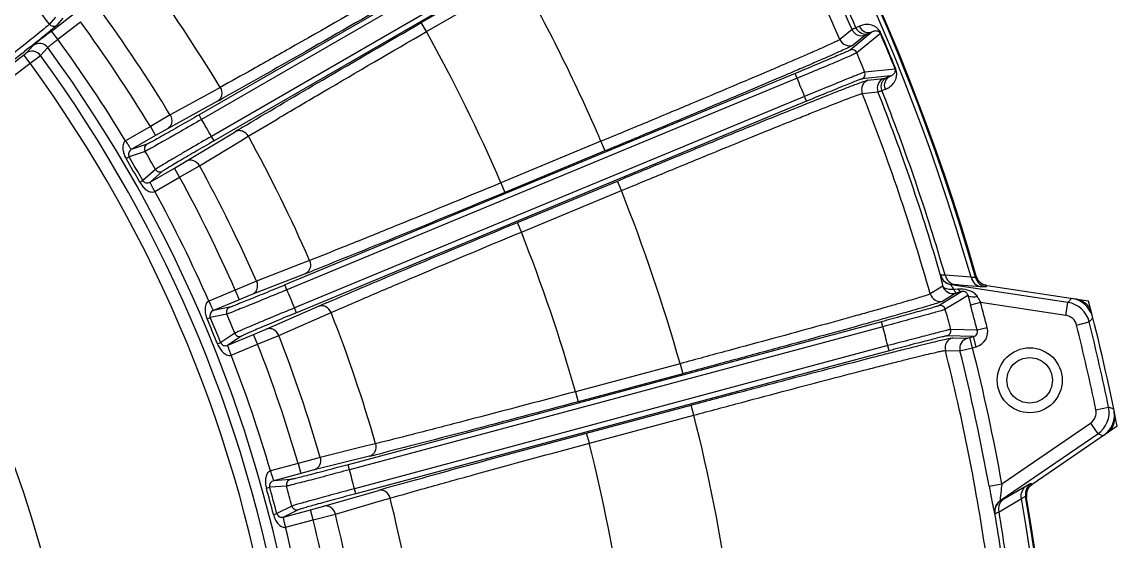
# Model space of a CAD drawing. Header units: millimetres. Extents: x -6 to 705, y -10 to 538.
# Drawn here: x 521.19 to 538.02, y 324.87 to 332.86 of the extents above; entities that cross this region are included whole.
import ezdxf

# ---------------------------------------------------------------- set-up
doc = ezdxf.new("R2010")
doc.units = ezdxf.units.MM
doc.linetypes.add('HIDDEN', pattern=[9.525, 6.35, -3.175])
doc.layers.add('02___PRT_ALL_AXES', color=7, linetype='Continuous')
doc.layers.add('DEFAULT_2', color=8, linetype='HIDDEN')

msp = doc.modelspace()

# ---------------------------------------------------------------- linework, layer by layer
at = {"color": 0, "linetype": 'Continuous', "lineweight": -3}
for p, q in [((531.279, 335.679), (523.918, 331.429)), ((531.319, 335.61), (523.958, 331.36)), ((531.47, 335.348), (524.109, 331.099)), ((531.509, 335.279), (524.149, 331.029)), ((527.339, 332.849), (528.782, 333.682)), ((527.42, 332.711), (528.862, 333.543)), ((521.639, 332.851), (521.616, 332.824)), ((521.71, 332.932), (521.639, 332.851)), ((521.647, 332.719), (521.996, 332.987)), ((521.822, 332.917), (521.728, 332.809)), ((521.744, 332.592), (522.093, 332.86)), ((527.419, 332.71), (527.339, 332.849)), ((521.744, 332.592), (521.647, 332.719)), ((533.97, 332.742), (533.783, 332.589)), ((534.281, 332.706), (533.94, 332.427)), ((534.082, 332.794), (534.03, 332.77)), ((534.407, 332.681), (534.044, 332.384)), ((534.281, 332.706), (534.23, 332.683)), ((534.415, 332.684), (534.407, 332.681)), ((534.178, 332.658), (533.991, 332.505)), ((518.704, 330.421), (521.22, 332.352)), ((521.22, 332.352), (521.251, 332.376)), ((521.317, 332.225), (521.22, 332.352)), ((521.274, 332.441), (521.23, 332.407)), ((521.251, 332.376), (521.364, 332.497)), ((521.317, 332.225), (521.478, 332.343)), ((521.478, 332.343), (521.59, 332.465)), ((518.799, 330.292), (521.317, 332.225)), ((533.094, 332.066), (525.241, 328.814)), ((533.124, 331.993), (533.094, 332.066)), ((534.562, 332.028), (534.123, 331.983)), ((534.633, 332.134), (534.167, 332.087)), ((534.51, 332.008), (534.562, 332.028)), ((534.642, 332.137), (534.633, 332.134)), ((524.244, 331.852), (524.115, 331.781)), ((533.124, 331.993), (525.272, 328.74)), ((534.215, 331.964), (534.456, 331.989)), ((524.115, 331.781), (523.475, 331.428)), ((524.387, 331.742), (524.32, 331.705)), ((533.24, 331.714), (525.388, 328.461)), ((533.27, 331.64), (533.24, 331.714)), ((534.127, 331.758), (534.368, 331.782)), ((534.43, 331.804), (534.483, 331.824)), ((524.203, 331.64), (523.434, 331.216)), ((533.27, 331.64), (525.418, 328.387)), ((523.475, 331.428), (523.169, 331.25)), ((523.958, 331.36), (523.918, 331.429)), ((523.169, 331.25), (522.788, 331.03)), ((523.169, 331.25), (523.249, 331.111)), ((523.434, 331.216), (523.249, 331.111)), ((523.722, 330.716), (524.474, 331.17)), ((524.589, 331.24), (524.653, 331.278)), ((523.249, 331.111), (522.876, 330.896)), ((523.926, 330.646), (524.56, 331.029)), ((524.149, 331.029), (524.109, 331.099)), ((524.56, 331.029), (524.677, 331.1)), ((530.105, 331.023), (528.566, 330.385)), ((530.105, 331.023), (530.166, 330.875)), ((523.089, 330.868), (522.842, 330.784)), ((523.118, 330.978), (522.876, 330.896)), ((530.166, 330.875), (528.627, 330.237)), ((522.796, 330.757), (522.842, 330.784)), ((523.539, 330.609), (523.722, 330.716)), ((523.248, 330.592), (523.052, 330.42)), ((523.166, 330.394), (523.539, 330.609)), ((523.358, 330.562), (523.166, 330.394)), ((523.619, 330.471), (523.539, 330.609)), ((523.619, 330.471), (523.926, 330.646)), ((523.006, 330.394), (523.052, 330.42)), ((523.238, 330.251), (523.619, 330.471)), ((528.566, 330.385), (528.627, 330.237)), ((528.819, 329.775), (530.358, 330.412)), ((530.419, 330.265), (530.358, 330.412)), ((528.88, 329.627), (530.419, 330.265)), ((528.88, 329.627), (528.819, 329.775)), ((525.619, 329.19), (525.483, 329.137)), ((525.551, 328.986), (524.733, 328.666)), ((525.483, 329.137), (524.802, 328.87)), ((525.747, 329.063), (525.676, 329.035)), ((524.802, 328.87), (524.476, 328.734)), ((525.272, 328.74), (525.241, 328.814)), ((535.334, 328.961), (535.331, 328.959)), ((535.801, 328.932), (535.402, 328.963)), ((535.496, 328.819), (535.493, 328.817)), ((537.292, 328.544), (535.493, 328.817)), ((535.6, 328.815), (535.553, 328.819)), ((535.62, 328.813), (535.6, 328.815)), ((535.953, 328.786), (535.62, 328.813)), ((535.88, 328.948), (535.871, 328.928)), ((536.043, 328.806), (536.034, 328.786)), ((536.043, 328.806), (537.611, 328.567)), ((524.476, 328.734), (524.069, 328.565)), ((524.476, 328.734), (524.537, 328.586)), ((524.733, 328.666), (524.537, 328.586)), ((535.367, 328.796), (535.173, 328.676)), ((535.658, 328.712), (535.307, 328.495)), ((535.498, 328.645), (535.368, 328.565)), ((535.562, 328.685), (535.498, 328.645)), ((535.55, 328.745), (535.533, 328.743)), ((535.599, 328.749), (535.55, 328.745)), ((535.59, 328.693), (535.562, 328.685)), ((535.607, 328.698), (535.59, 328.693)), ((535.641, 328.707), (535.607, 328.698)), ((535.753, 328.654), (535.629, 328.577)), ((535.658, 328.712), (535.641, 328.707)), ((535.76, 328.63), (535.753, 328.654)), ((524.537, 328.586), (524.139, 328.421)), ((524.389, 328.471), (524.139, 328.421)), ((524.954, 328.133), (525.759, 328.485)), ((525.882, 328.538), (525.951, 328.568)), ((535.629, 328.577), (535.405, 328.439)), ((535.948, 328.546), (535.794, 328.504)), ((537.262, 328.346), (535.948, 328.546)), ((537.262, 328.346), (537.292, 328.544)), ((537.302, 328.555), (537.292, 328.544)), ((537.349, 328.607), (537.302, 328.555)), ((524.042, 328.294), (524.091, 328.315)), ((524.346, 328.366), (524.091, 328.315)), ((525.147, 328.036), (525.825, 328.333)), ((525.418, 328.387), (525.388, 328.461)), ((525.825, 328.333), (525.951, 328.388)), ((537.677, 328.309), (537.63, 328.257)), ((524.759, 328.05), (524.954, 328.133)), ((534.422, 328.248), (526.212, 326.048)), ((534.443, 328.171), (526.233, 325.971)), ((534.443, 328.171), (534.422, 328.248)), ((536.051, 328.156), (535.897, 328.116)), ((537.426, 328.197), (537.62, 328.245)), ((537.63, 328.257), (537.62, 328.245)), ((524.468, 328.071), (524.252, 327.927)), ((524.361, 327.886), (524.759, 328.05)), ((524.573, 328.027), (524.361, 327.886)), ((524.82, 327.903), (524.759, 328.05)), ((524.82, 327.903), (525.147, 328.036)), ((535.84, 328.019), (535.432, 328.031)), ((535.897, 328.116), (535.488, 328.129)), ((535.52, 328.001), (535.744, 327.994)), ((535.744, 327.994), (535.783, 328.004)), ((535.783, 328.004), (535.84, 328.019)), ((535.824, 327.849), (535.783, 328.004)), ((535.881, 327.864), (535.84, 328.019)), ((524.202, 327.907), (524.252, 327.927)), ((524.413, 327.734), (524.82, 327.903)), ((534.521, 327.88), (526.311, 325.68)), ((534.541, 327.802), (526.332, 325.602)), ((534.541, 327.802), (534.521, 327.879)), ((535.406, 327.807), (535.631, 327.8)), ((535.631, 327.8), (535.824, 327.849)), ((535.824, 327.849), (535.881, 327.864)), ((531.322, 327.603), (529.714, 327.172)), ((531.322, 327.603), (531.364, 327.449)), ((531.364, 327.449), (529.755, 327.018)), ((529.713, 327.172), (529.755, 327.018)), ((529.884, 326.534), (531.493, 326.965)), ((531.535, 326.811), (531.493, 326.965)), ((529.926, 326.38), (531.535, 326.811)), ((537.723, 326.894), (537.919, 326.935)), ((537.933, 326.929), (537.919, 326.935)), ((537.998, 326.903), (537.933, 326.929)), ((536.276, 325.756), (537.64, 326.689)), ((538.051, 326.641), (536.741, 325.746)), ((537.64, 326.689), (537.753, 326.524)), ((529.926, 326.38), (529.884, 326.534)), ((536.251, 325.497), (537.753, 326.524)), ((537.767, 326.518), (537.753, 326.524)), ((537.832, 326.492), (537.767, 326.518)), ((526.494, 326.337), (525.783, 326.162)), ((526.636, 326.372), (526.494, 326.337)), ((525.783, 326.162), (525.443, 326.069)), ((526.542, 326.178), (525.689, 325.968)), ((525.443, 326.069), (525.017, 325.955)), ((525.443, 326.069), (525.484, 325.914)), ((525.689, 325.968), (525.484, 325.914)), ((526.233, 325.971), (526.212, 326.048)), ((525.484, 325.914), (525.068, 325.803)), ((525.322, 325.819), (525.068, 325.803)), ((524.955, 325.689), (525.006, 325.704)), ((525.266, 325.721), (525.006, 325.704)), ((525.838, 325.41), (526.682, 325.654)), ((526.332, 325.602), (526.311, 325.68)), ((536.079, 325.721), (536.276, 325.756)), ((536.305, 325.522), (536.652, 325.724)), ((536.724, 325.76), (536.741, 325.746)), ((526.017, 325.29), (526.728, 325.496)), ((526.728, 325.496), (526.86, 325.534)), ((536.232, 325.326), (536.578, 325.527)), ((536.251, 325.497), (536.254, 325.496)), ((536.64, 325.561), (536.657, 325.547)), ((525.063, 325.284), (525.115, 325.298)), ((525.348, 325.413), (525.115, 325.298)), ((525.446, 325.356), (525.218, 325.243)), ((525.218, 325.243), (525.634, 325.354)), ((525.634, 325.354), (525.838, 325.41)), ((525.675, 325.2), (525.634, 325.354)), ((525.675, 325.2), (526.017, 325.29)), ((536.166, 325.299), (536.17, 325.298)), ((525.25, 325.086), (525.675, 325.2))]:
    msp.add_line(p, q, dxfattribs=at)
for radius in [17.5, 16.986]:
    msp.add_circle((504.629, 320.026), radius, dxfattribs=at)
for centre, radius, start, end in [((504.629, 320.026), 32.486, 15.9044, 61.2384), ((504.629, 320.026), 32.5, 15.9339, 61.209), ((504.629, 320.026), 32.419, 15.9446, 61.1982), ((504.629, 320.026), 31.978, 23.431, 29.069), ((504.629, 320.026), 32.044, 23.435, 29.065), ((504.629, 320.026), 31.745, 23.3124, 29.1876), ((504.629, 320.026), 22.904, 31.0856, 36.4144), ((504.629, 320.026), 27.748, 23.3473, 29.1527), ((504.629, 320.026), 21.268, 36.9956, 38.0044), ((504.629, 320.026), 22.026, 31.1743, 36.3257), ((504.629, 320.026), 21.673, 31.1893, 36.3107), ((537.914, 311.496), 26.74, 127.4685, 127.9331), ((511.397, 345.295), 16.209, 308.6056, 309.0036), ((515.943, 339.682), 8.986, 308.9988, 309.312), ((521.679, 332.873), 0.08, 216.9793, 307.4791), ((518.173, 336.961), 5.468, 309.2964, 309.6752), ((504.629, 320.026), 26.082, 23.4014, 29.0986), ((534.117, 332.806), 0.16, 203.4219, 292.4768), ((504.629, 320.026), 32.355, 21.9761, 23.0239), ((504.629, 320.026), 32.364, 21.9761, 23.0239), ((490.223, 371.901), 50.212, 308.1995, 308.385), ((521.461, 332.37), 0.16, 36.2338, 127.4208), ((502.379, 356.567), 30.644, 308.3722, 308.631), ((504.629, 320.026), 21.233, 31.214, 36.286), ((533.93, 332.653), 0.16, 203.3037, 292.4889), ((432.189, 445.895), 144.25, 307.49412, 308.11721), ((521.348, 332.249), 0.16, 36.1475, 127.4192), ((504.629, 320.026), 20.871, 8.718, 36.1691), ((504.629, 320.026), 21.033, 8.6327, 36.2554), ((533.97, 332.353), 0.08, 22.7781, 112.4353), ((504.629, 320.026), 31.905, 22.2117, 22.7883), ((504.629, 320.026), 20.671, 8.7249, 36.1654), ((534.093, 332.057), 0.08, 292.5727, 22.2222), ((504.629, 320.026), 30.906, 22.2204, 22.7796), ((534.276, 331.817), 0.16, 112.5232, 201.6966), ((534.517, 331.841), 0.16, 112.5261, 201.5784), ((501.572, 372.666), 46.853, 298.8821, 299.0461), ((504.629, 320.026), 31.745, 15.8124, 21.6876), ((504.629, 320.026), 31.978, 16.2251, 21.569), ((504.629, 320.026), 32.044, 16.1949, 21.565), ((504.629, 320.026), 22.407, 29.6143, 30.3857), ((547.227, 293.487), 44.02, 120.9485, 121.1232), ((504.629, 320.026), 22.904, 23.5856, 28.9144), ((523.158, 330.909), 0.08, 120.0583, 210.4431), ((504.629, 320.026), 21.408, 29.5735, 30.4265), ((504.629, 320.026), 21.1, 29.4308, 30.5692), ((504.629, 320.026), 21.153, 29.4308, 30.5692), ((523.318, 330.631), 0.08, 209.5569, 299.9417), ((504.629, 320.026), 22.026, 23.6743, 28.8257), ((504.629, 320.026), 21.673, 23.6893, 28.8107), ((504.629, 320.026), 21.233, 23.714, 28.786), ((504.629, 320.026), 27.748, 15.8473, 21.6527), ((504.629, 320.026), 26.082, 15.9014, 21.5986), ((508.469, 372.614), 46.853, 291.3821, 291.5461), ((535.523, 329.015), 0.2, 196.2376, 261.3182), ((535.526, 329.017), 0.2, 196.24, 261.3183), ((536.064, 328.983), 0.2, 195.9239, 261.3632), ((536.073, 329.003), 0.2, 213.7786, 227.9222), ((536.073, 329.004), 0.2, 227.9949, 245.1939), ((536.074, 329.006), 0.202, 245.2444, 250.2382), ((536.073, 329.003), 0.2, 250.2141, 261.3076), ((504.629, 320.026), 22.407, 22.1143, 22.8857), ((535.327, 328.72), 0.16, 195.8037, 284.9889), ((535.521, 328.84), 0.16, 195.9144, 284.9769), ((535.634, 328.302), 0.448, 90.009, 94.5129), ((524.42, 328.397), 0.08, 112.5583, 202.9431), ((543.399, 288.153), 44.02, 113.4485, 113.6232), ((535.328, 328.418), 0.08, 15.2781, 104.9353), ((551.409, 332.765), 16.186, 194.7991, 194.9778), ((554.002, 333.458), 18.87, 194.9774, 195.2206), ((504.629, 320.026), 32.297, 14.5062, 15.2183), ((541.948, 332.015), 6.931, 209.1965, 209.3308), ((543.575, 332.932), 8.798, 209.3436, 209.8975), ((504.629, 320.026), 32.457, 14.5062, 15.2183), ((537.232, 328.149), 0.4, 14.0027, 81.3441), ((537.289, 328.212), 0.4, 36.4572, 81.3592), ((537.369, 328.3), 0.3, 69.8985, 81.3035), ((537.37, 328.301), 0.299, 25.4636, 69.9931), ((504.629, 320.026), 34.07, 11.1961, 14.5182), ((504.629, 320.026), 21.153, 21.9308, 23.0692), ((504.629, 320.026), 21.408, 22.0735, 22.9265), ((504.629, 320.026), 22.904, 16.0856, 21.4144), ((504.629, 320.026), 31.905, 14.7117, 15.2883), ((537.232, 328.149), 0.2, 13.9931, 81.3537), ((537.286, 328.21), 0.403, 25.4692, 36.3655), ((537.369, 328.3), 0.3, 14.2354, 25.5572), ((537.289, 328.211), 0.401, 14.1235, 25.5071), ((504.629, 320.026), 21.1, 21.9308, 23.0692), ((504.629, 320.026), 30.906, 14.7204, 15.2796), ((535.819, 328.096), 0.24, 284.9804, 14.4925), ((504.629, 320.026), 33.799, 11.7247, 13.9896), ((504.629, 320.026), 33.999, 11.7247, 13.9896), ((524.542, 328.101), 0.08, 202.0569, 292.4417), ((504.629, 320.026), 22.026, 16.1743, 21.3257), ((535.561, 327.846), 0.16, 105.0232, 194.1966), ((535.411, 328.108), 0.08, 285.0727, 14.7222), ((535.786, 327.839), 0.16, 105.0232, 194.0867), ((504.629, 320.026), 21.673, 16.1893, 21.3107), ((504.629, 320.026), 31.745, 8.2415, 14.1876), ((504.629, 320.026), 31.961, 10.2628, 14.0775), ((504.629, 320.026), 32.161, 10.2628, 14.0779), ((504.629, 320.026), 21.233, 16.214, 21.286), ((504.629, 320.026), 27.748, 8.2656, 14.1527), ((537.527, 326.854), 0.2, 304.3606, 11.7212), ((537.527, 326.854), 0.4, 304.3702, 11.7116), ((537.606, 326.822), 0.401, 0.2588, 11.5915), ((537.717, 326.777), 0.3, 0.0749, 11.4778), ((537.718, 326.777), 0.299, 315.639, 0.1694), ((537.606, 326.821), 0.399, 304.3971, 313.9122), ((537.602, 326.826), 0.405, 313.8891, 315.8817), ((537.717, 326.777), 0.3, 304.4096, 315.7326), ((504.629, 320.026), 26.082, 8.3145, 14.0986), ((514.021, 376.805), 52.152, 283.8911, 284.1226), ((504.629, 320.026), 22.407, 14.6143, 15.3857), ((525.343, 325.742), 0.08, 105.0583, 195.4431), ((546.186, 257.896), 70.509, 105.69057, 105.94948), ((504.629, 320.026), 21.1, 14.4308, 15.5692), ((504.629, 320.026), 21.153, 14.4308, 15.5692), ((504.629, 320.026), 21.408, 14.5735, 15.4265), ((538.907, 283.366), 44.02, 105.9485, 106.1232), ((536.837, 325.595), 0.2, 124.3573, 189.7928), ((536.854, 325.581), 0.201, 156.5519, 173.8409), ((536.854, 325.581), 0.2, 142.1672, 156.4761), ((504.629, 320.026), 22.904, 8.4838, 13.9144), ((504.629, 320.026), 32.419, 324.5161, 9.7697), ((504.629, 320.026), 32.486, 324.4759, 9.8099), ((504.629, 320.026), 32.5, 324.5053, 9.7804), ((536.364, 325.332), 0.2, 124.3959, 189.4763), ((536.367, 325.331), 0.2, 124.3992, 189.4765), ((536.856, 325.581), 0.203, 173.8906, 178.7396), ((536.854, 325.581), 0.2, 178.7161, 189.732), ((525.426, 325.433), 0.08, 194.5569, 284.9417), ((504.629, 320.026), 22.026, 8.5684, 13.8257), ((504.629, 320.026), 31.978, 8.3608, 9.4892), ((504.629, 320.026), 32.044, 8.3651, 9.5193), ((504.629, 320.026), 21.673, 8.5847, 13.8107), ((504.629, 320.026), 21.233, 8.6072, 13.786)]:
    msp.add_arc(centre, radius, start, end, dxfattribs=at)
for points, knots in [([(527.009, 333.421), (526.474, 333.112), (525.718, 332.679), (524.795, 332.158), (524.409, 331.943), (524.244, 331.852)], [0, 0, 0, 0, 0.583269, 0.821495, 1, 1, 1, 1]), ([(527.089, 333.283), (526.581, 332.989), (525.682, 332.473), (524.78, 331.961), (524.387, 331.742)], [0, 0, 0, 0, 0.56566, 1, 1, 1, 1]), ([(524.653, 331.278), (525.04, 331.509), (525.934, 332.035), (526.831, 332.555), (527.339, 332.849)], [0, 0, 0, 0, 0.434242, 1, 1, 1, 1]), ([(521.489, 332.717), (521.407, 332.65), (521.204, 332.489), (520.687, 332.083), (520.251, 331.746), (519.935, 331.503)], [0, 0, 0, 0, 0.161579, 0.394079, 1, 1, 1, 1]), ([(521.616, 332.824), (521.612, 332.82), (521.599, 332.808), (521.557, 332.772), (521.519, 332.741), (521.489, 332.717)], [0, 0, 0, 0, 0.109961, 0.314136, 1, 1, 1, 1]), ([(521.728, 332.809), (521.722, 332.802), (521.7, 332.783), (521.678, 332.765), (521.664, 332.753)], [0, 0, 0, 0, 0.333964, 1, 1, 1, 1]), ([(524.677, 331.1), (524.839, 331.198), (525.219, 331.425), (526.132, 331.963), (526.884, 332.401), (527.42, 332.711)], [0, 0, 0, 0, 0.178502, 0.416726, 1, 1, 1, 1]), ([(534.03, 332.77), (534.016, 332.764), (533.996, 332.754), (533.976, 332.746), (533.97, 332.742)], [0, 0, 0, 0, 0.700423, 1, 1, 1, 1]), ([(534.03, 332.77), (534.046, 332.734), (534.106, 332.67), (534.194, 332.668), (534.23, 332.683)], [0, 0, 0, 0, 0.50998, 1, 1, 1, 1]), ([(534.415, 332.684), (534.403, 332.712), (534.373, 332.754), (534.307, 332.8), (534.232, 332.822), (534.151, 332.818), (534.104, 332.804), (534.082, 332.794)], [0, 0, 0, 0, 0.232224, 0.386202, 0.617624, 0.814269, 1, 1, 1, 1]), ([(534.082, 332.794), (534.098, 332.757), (534.157, 332.693), (534.246, 332.691), (534.281, 332.706)], [0, 0, 0, 0, 0.50998, 1, 1, 1, 1]), ([(534.23, 332.683), (534.218, 332.677), (534.201, 332.669), (534.183, 332.662), (534.178, 332.658)], [0, 0, 0, 0, 0.700327, 1, 1, 1, 1]), ([(534.407, 332.681), (534.402, 332.693), (534.388, 332.708), (534.361, 332.719), (534.326, 332.722), (534.297, 332.714), (534.281, 332.706)], [0, 0, 0, 0, 0.267971, 0.403262, 0.619333, 1, 1, 1, 1]), ([(521.364, 332.497), (521.367, 332.501), (521.378, 332.509), (521.4, 332.527), (521.434, 332.554), (521.46, 332.575), (521.475, 332.586)], [0, 0, 0, 0, 0.091884, 0.296267, 0.603723, 1, 1, 1, 1]), ([(521.59, 332.465), (521.591, 332.466), (521.596, 332.471), (521.605, 332.479), (521.62, 332.491), (521.647, 332.514), (521.689, 332.548), (521.725, 332.577), (521.744, 332.592)], [0, 0, 0, 0, 0.029608, 0.093522, 0.189536, 0.314249, 0.631232, 1, 1, 1, 1]), ([(533.783, 332.589), (533.78, 332.587), (533.771, 332.581), (533.741, 332.566), (533.683, 332.538), (533.588, 332.495), (533.462, 332.439), (533.304, 332.369), (533.117, 332.288), (532.901, 332.196), (532.565, 332.052), (532.091, 331.851), (531.471, 331.591), (530.801, 331.311), (530.34, 331.12), (530.105, 331.023)], [0, 0, 0, 0, 0.002867, 0.008008, 0.025094, 0.051155, 0.085949, 0.129159, 0.180391, 0.239163, 0.30495, 0.455059, 0.625174, 0.809103, 1, 1, 1, 1]), ([(533.991, 332.505), (533.988, 332.502), (533.978, 332.497), (533.947, 332.48), (533.887, 332.452), (533.789, 332.407), (533.657, 332.348), (533.493, 332.276), (533.298, 332.192), (533.074, 332.096), (532.724, 331.946), (532.231, 331.737), (531.587, 331.467), (530.89, 331.175), (530.411, 330.976), (530.166, 330.875)], [0, 0, 0, 0, 0.002871, 0.008015, 0.025104, 0.051171, 0.085971, 0.129185, 0.180418, 0.239189, 0.304975, 0.455081, 0.625191, 0.809111, 1, 1, 1, 1]), ([(533.94, 332.427), (533.938, 332.425), (533.931, 332.422), (533.917, 332.415), (533.895, 332.405), (533.851, 332.386), (533.78, 332.355), (533.676, 332.31), (533.55, 332.257), (533.354, 332.175), (533.2, 332.11), (533.094, 332.066)], [0, 0, 0, 0, 0.008008, 0.025122, 0.051187, 0.086009, 0.180459, 0.305046, 0.455097, 0.625179, 1, 1, 1, 1]), ([(534.044, 332.384), (534.042, 332.382), (534.034, 332.379), (534.019, 332.371), (533.995, 332.361), (533.948, 332.34), (533.87, 332.306), (533.757, 332.258), (533.621, 332.2), (533.407, 332.11), (533.24, 332.04), (533.124, 331.993)], [0, 0, 0, 0, 0.008005, 0.025115, 0.051173, 0.085986, 0.180424, 0.30501, 0.455067, 0.625158, 1, 1, 1, 1]), ([(534.167, 332.087), (534.164, 332.087), (534.156, 332.084), (534.14, 332.079), (534.116, 332.069), (534.068, 332.051), (533.989, 332.02), (533.875, 331.974), (533.738, 331.918), (533.523, 331.831), (533.355, 331.762), (533.24, 331.714)], [0, 0, 0, 0, 0.00801, 0.025118, 0.051171, 0.08598, 0.180414, 0.304994, 0.455046, 0.625137, 1, 1, 1, 1]), ([(534.43, 331.804), (534.416, 331.841), (534.413, 331.929), (534.474, 331.993), (534.51, 332.008)], [0, 0, 0, 0, 0.50998, 1, 1, 1, 1]), ([(534.456, 331.989), (534.461, 331.989), (534.479, 331.997), (534.497, 332.003), (534.51, 332.008)], [0, 0, 0, 0, 0.299673, 1, 1, 1, 1]), ([(534.483, 331.824), (534.468, 331.862), (534.466, 331.949), (534.527, 332.013), (534.562, 332.028)], [0, 0, 0, 0, 0.50998, 1, 1, 1, 1]), ([(534.483, 331.824), (534.506, 331.833), (534.55, 331.856), (534.609, 331.911), (534.647, 331.979), (534.662, 332.058), (534.653, 332.109), (534.642, 332.137)], [0, 0, 0, 0, 0.185711, 0.382333, 0.61371, 0.767634, 1, 1, 1, 1]), ([(534.562, 332.028), (534.579, 332.033), (534.605, 332.047), (534.628, 332.074), (534.639, 332.102), (534.638, 332.122), (534.633, 332.134)], [0, 0, 0, 0, 0.380533, 0.596495, 0.731658, 1, 1, 1, 1]), ([(524.244, 331.852), (524.264, 331.817), (524.278, 331.751), (524.247, 331.677), (524.219, 331.65), (524.203, 331.64)], [0, 0, 0, 0, 0.516277, 0.763009, 1, 1, 1, 1]), ([(530.358, 330.412), (530.602, 330.514), (531.082, 330.712), (531.781, 330.999), (532.428, 331.263), (532.924, 331.464), (533.277, 331.605), (533.503, 331.696), (533.701, 331.774), (533.868, 331.839), (534.002, 331.891), (534.104, 331.928), (534.167, 331.951), (534.2, 331.961), (534.211, 331.964), (534.215, 331.964)], [0, 0, 0, 0, 0.190888, 0.374807, 0.544917, 0.695023, 0.760809, 0.81958, 0.870814, 0.914028, 0.948828, 0.974896, 0.991985, 0.997129, 1, 1, 1, 1]), ([(534.123, 331.983), (534.121, 331.983), (534.114, 331.98), (534.099, 331.975), (534.076, 331.967), (534.032, 331.95), (533.96, 331.921), (533.855, 331.879), (533.728, 331.828), (533.531, 331.748), (533.377, 331.684), (533.27, 331.64)], [0, 0, 0, 0, 0.008018, 0.025128, 0.051185, 0.086003, 0.180454, 0.305039, 0.455083, 0.625165, 1, 1, 1, 1]), ([(530.419, 330.265), (530.654, 330.362), (531.116, 330.553), (531.787, 330.829), (532.409, 331.083), (532.886, 331.276), (533.226, 331.413), (533.443, 331.499), (533.633, 331.574), (533.794, 331.637), (533.923, 331.687), (534.021, 331.723), (534.081, 331.745), (534.113, 331.754), (534.124, 331.757), (534.127, 331.758)], [0, 0, 0, 0, 0.190901, 0.374831, 0.544947, 0.695055, 0.760841, 0.819612, 0.870843, 0.914052, 0.948845, 0.974906, 0.991992, 0.997133, 1, 1, 1, 1]), ([(534.368, 331.782), (534.375, 331.783), (534.395, 331.792), (534.416, 331.799), (534.43, 331.804)], [0, 0, 0, 0, 0.299568, 1, 1, 1, 1]), ([(523.958, 331.36), (523.851, 331.298), (523.695, 331.208), (523.496, 331.095), (523.368, 331.022), (523.261, 330.961), (523.179, 330.915), (523.124, 330.886), (523.098, 330.871), (523.089, 330.868)], [0, 0, 0, 0, 0.371054, 0.539817, 0.689184, 0.813864, 0.909287, 0.97208, 1, 1, 1, 1]), ([(523.918, 331.429), (523.82, 331.372), (523.676, 331.29), (523.493, 331.185), (523.375, 331.118), (523.276, 331.063), (523.201, 331.021), (523.15, 330.994), (523.126, 330.98), (523.118, 330.978)], [0, 0, 0, 0, 0.371029, 0.539782, 0.689143, 0.813825, 0.909261, 0.972073, 1, 1, 1, 1]), ([(523.475, 331.428), (523.495, 331.393), (523.509, 331.327), (523.478, 331.253), (523.45, 331.226), (523.434, 331.216)], [0, 0, 0, 0, 0.516281, 0.763018, 1, 1, 1, 1]), ([(524.678, 331.1), (524.658, 331.136), (524.608, 331.18), (524.528, 331.191), (524.49, 331.18), (524.474, 331.17)], [0, 0, 0, 0, 0.516278, 0.763009, 1, 1, 1, 1]), ([(522.788, 331.03), (522.768, 331.016), (522.743, 330.969), (522.744, 330.895), (522.762, 330.823), (522.784, 330.778), (522.796, 330.757)], [0, 0, 0, 0, 0.24783, 0.494926, 0.745237, 1, 1, 1, 1]), ([(522.788, 331.03), (522.799, 331.013), (522.815, 330.988), (522.835, 330.956), (522.848, 330.936), (522.859, 330.92), (522.867, 330.907), (522.873, 330.901), (522.875, 330.896), (522.876, 330.896)], [0, 0, 0, 0, 0.37931, 0.55178, 0.702772, 0.827142, 0.920063, 0.978344, 1, 1, 1, 1]), ([(524.109, 331.099), (524.002, 331.037), (523.846, 330.947), (523.648, 330.831), (523.521, 330.757), (523.415, 330.694), (523.334, 330.646), (523.282, 330.613), (523.255, 330.598), (523.248, 330.592)], [0, 0, 0, 0, 0.370994, 0.539733, 0.68909, 0.81377, 0.909206, 0.972046, 1, 1, 1, 1]), ([(524.149, 331.029), (524.05, 330.973), (523.907, 330.89), (523.725, 330.783), (523.608, 330.714), (523.511, 330.657), (523.436, 330.612), (523.388, 330.582), (523.364, 330.568), (523.358, 330.562)], [0, 0, 0, 0, 0.371024, 0.539775, 0.689142, 0.813827, 0.909259, 0.972086, 1, 1, 1, 1]), ([(522.876, 330.896), (522.857, 330.885), (522.828, 330.849), (522.832, 330.802), (522.842, 330.784)], [0, 0, 0, 0, 0.515013, 1, 1, 1, 1]), ([(523.926, 330.646), (523.906, 330.681), (523.856, 330.726), (523.776, 330.737), (523.738, 330.726), (523.722, 330.716)], [0, 0, 0, 0, 0.516281, 0.763018, 1, 1, 1, 1]), ([(523.006, 330.394), (523.018, 330.372), (523.046, 330.331), (523.099, 330.279), (523.162, 330.242), (523.216, 330.24), (523.238, 330.251)], [0, 0, 0, 0, 0.255083, 0.505618, 0.752773, 1, 1, 1, 1]), ([(523.052, 330.42), (523.062, 330.402), (523.102, 330.376), (523.147, 330.383), (523.166, 330.394)], [0, 0, 0, 0, 0.485897, 1, 1, 1, 1]), ([(523.238, 330.251), (523.228, 330.268), (523.215, 330.295), (523.197, 330.328), (523.186, 330.349), (523.178, 330.367), (523.171, 330.38), (523.168, 330.388), (523.165, 330.393), (523.166, 330.394)], [0, 0, 0, 0, 0.379015, 0.551328, 0.702165, 0.826408, 0.919271, 0.977657, 1, 1, 1, 1]), ([(528.566, 330.385), (527.995, 330.149), (527.189, 329.819), (526.206, 329.422), (525.796, 329.259), (525.619, 329.19)], [0, 0, 0, 0, 0.583269, 0.821495, 1, 1, 1, 1]), ([(528.627, 330.237), (528.085, 330.013), (527.127, 329.619), (526.166, 329.229), (525.747, 329.063)], [0, 0, 0, 0, 0.56566, 1, 1, 1, 1]), ([(525.951, 328.568), (526.364, 328.747), (527.319, 329.151), (528.277, 329.55), (528.819, 329.775)], [0, 0, 0, 0, 0.434242, 1, 1, 1, 1]), ([(525.951, 328.388), (526.125, 328.465), (526.53, 328.64), (527.506, 329.054), (528.309, 329.39), (528.88, 329.627)], [0, 0, 0, 0, 0.178502, 0.416726, 1, 1, 1, 1]), ([(525.619, 329.19), (525.635, 329.153), (525.64, 329.086), (525.6, 329.016), (525.568, 328.993), (525.551, 328.986)], [0, 0, 0, 0, 0.516277, 0.763009, 1, 1, 1, 1]), ([(525.241, 328.814), (525.136, 328.77), (524.984, 328.707), (524.788, 328.628), (524.662, 328.577), (524.557, 328.535), (524.477, 328.503), (524.423, 328.483), (524.397, 328.472), (524.389, 328.471)], [0, 0, 0, 0, 0.371029, 0.539782, 0.689143, 0.813825, 0.909261, 0.972073, 1, 1, 1, 1]), ([(524.802, 328.87), (524.817, 328.833), (524.822, 328.766), (524.782, 328.696), (524.751, 328.673), (524.733, 328.666)], [0, 0, 0, 0, 0.516281, 0.763018, 1, 1, 1, 1]), ([(535.331, 328.959), (535.33, 328.959), (535.331, 328.953), (535.331, 328.945), (535.334, 328.93), (535.338, 328.912), (535.344, 328.888), (535.353, 328.849), (535.361, 328.818), (535.367, 328.796)], [0, 0, 0, 0, 0.022321, 0.076656, 0.162917, 0.279548, 0.424324, 0.594613, 1, 1, 1, 1]), ([(535.402, 328.963), (535.393, 328.964), (535.377, 328.964), (535.356, 328.964), (535.343, 328.963), (535.335, 328.962), (535.334, 328.961)], [0, 0, 0, 0, 0.40309, 0.705341, 0.904262, 1, 1, 1, 1]), ([(535.402, 328.963), (535.411, 328.927), (535.448, 328.86), (535.518, 328.824), (535.553, 328.819)], [0, 0, 0, 0, 0.508653, 1, 1, 1, 1]), ([(535.493, 328.817), (535.492, 328.817), (535.493, 328.814), (535.494, 328.811), (535.498, 328.804), (535.505, 328.791), (535.517, 328.77), (535.527, 328.753), (535.533, 328.743)], [0, 0, 0, 0, 0.020708, 0.075094, 0.164131, 0.284714, 0.604055, 1, 1, 1, 1]), ([(535.871, 328.928), (535.871, 328.927), (535.862, 328.927), (535.851, 328.926), (535.828, 328.929), (535.811, 328.931), (535.801, 328.932)], [0, 0, 0, 0, 0.07736, 0.268713, 0.577328, 1, 1, 1, 1]), ([(535.801, 328.932), (535.81, 328.896), (535.847, 328.828), (535.917, 328.792), (535.953, 328.786)], [0, 0, 0, 0, 0.50866, 1, 1, 1, 1]), ([(525.272, 328.74), (525.158, 328.693), (524.992, 328.624), (524.779, 328.537), (524.643, 328.482), (524.529, 328.436), (524.441, 328.401), (524.383, 328.379), (524.355, 328.368), (524.346, 328.366)], [0, 0, 0, 0, 0.371054, 0.539817, 0.689184, 0.813864, 0.909287, 0.97208, 1, 1, 1, 1]), ([(535.173, 328.676), (535.17, 328.674), (535.16, 328.67), (535.129, 328.659), (535.067, 328.639), (534.968, 328.608), (534.835, 328.569), (534.67, 328.521), (534.473, 328.465), (534.248, 328.401), (533.895, 328.303), (533.399, 328.166), (532.751, 327.988), (532.05, 327.799), (531.568, 327.669), (531.322, 327.603)], [0, 0, 0, 0, 0.002867, 0.008008, 0.025094, 0.051155, 0.085949, 0.129159, 0.180391, 0.239163, 0.30495, 0.455059, 0.625174, 0.809103, 1, 1, 1, 1]), ([(535.484, 328.742), (535.457, 328.743), (535.413, 328.75), (535.373, 328.779), (535.367, 328.796)], [0, 0, 0, 0, 0.597583, 1, 1, 1, 1]), ([(535.533, 328.743), (535.541, 328.729), (535.554, 328.707), (535.581, 328.691), (535.59, 328.693)], [0, 0, 0, 0, 0.630715, 1, 1, 1, 1]), ([(535.599, 328.749), (535.604, 328.743), (535.618, 328.725), (535.643, 328.708), (535.658, 328.712)], [0, 0, 0, 0, 0.331087, 1, 1, 1, 1]), ([(535.898, 328.634), (535.886, 328.655), (535.85, 328.69), (535.762, 328.737), (535.685, 328.75), (535.634, 328.751)], [0, 0, 0, 0, 0.241675, 0.487951, 1, 1, 1, 1]), ([(535.753, 328.654), (535.75, 328.671), (535.734, 328.698), (535.695, 328.717), (535.67, 328.715), (535.658, 328.712)], [0, 0, 0, 0, 0.418947, 0.695496, 1, 1, 1, 1]), ([(535.898, 328.634), (535.881, 328.631), (535.849, 328.626), (535.805, 328.627), (535.772, 328.634), (535.756, 328.647), (535.753, 328.654)], [0, 0, 0, 0, 0.340445, 0.632039, 0.85088, 1, 1, 1, 1]), ([(536.034, 328.786), (536.033, 328.784), (536.023, 328.784), (536.01, 328.783), (535.984, 328.784), (535.964, 328.785), (535.953, 328.786)], [0, 0, 0, 0, 0.078331, 0.270524, 0.578682, 1, 1, 1, 1]), ([(524.069, 328.565), (524.047, 328.555), (524.016, 328.511), (524.008, 328.438), (524.016, 328.364), (524.032, 328.317), (524.042, 328.294)], [0, 0, 0, 0, 0.24783, 0.494927, 0.745237, 1, 1, 1, 1]), ([(524.069, 328.565), (524.078, 328.547), (524.09, 328.52), (524.106, 328.486), (524.116, 328.465), (524.125, 328.447), (524.131, 328.433), (524.136, 328.427), (524.138, 328.421), (524.139, 328.421)], [0, 0, 0, 0, 0.37931, 0.55178, 0.702772, 0.827142, 0.920063, 0.978344, 1, 1, 1, 1]), ([(525.952, 328.389), (525.936, 328.426), (525.893, 328.477), (525.815, 328.498), (525.776, 328.492), (525.759, 328.485)], [0, 0, 0, 0, 0.516278, 0.763009, 1, 1, 1, 1]), ([(535.368, 328.565), (535.365, 328.563), (535.355, 328.559), (535.322, 328.547), (535.258, 328.527), (535.155, 328.495), (535.017, 328.454), (534.845, 328.404), (534.641, 328.346), (534.406, 328.28), (534.039, 328.177), (533.524, 328.034), (532.85, 327.85), (532.121, 327.652), (531.619, 327.517), (531.364, 327.449)], [0, 0, 0, 0, 0.002871, 0.008015, 0.025104, 0.051171, 0.085971, 0.129185, 0.180418, 0.239189, 0.304975, 0.455081, 0.625191, 0.809111, 1, 1, 1, 1]), ([(535.307, 328.495), (535.305, 328.494), (535.298, 328.491), (535.283, 328.486), (535.26, 328.479), (535.215, 328.466), (535.14, 328.445), (535.031, 328.414), (534.899, 328.378), (534.694, 328.321), (534.533, 328.278), (534.422, 328.248)], [0, 0, 0, 0, 0.008008, 0.025122, 0.051187, 0.086009, 0.180459, 0.305046, 0.455097, 0.625179, 1, 1, 1, 1]), ([(524.139, 328.421), (524.119, 328.413), (524.085, 328.381), (524.083, 328.334), (524.091, 328.315)], [0, 0, 0, 0, 0.515014, 1, 1, 1, 1]), ([(525.388, 328.461), (525.273, 328.414), (525.107, 328.345), (524.896, 328.256), (524.76, 328.199), (524.647, 328.151), (524.56, 328.114), (524.504, 328.088), (524.476, 328.076), (524.468, 328.071)], [0, 0, 0, 0, 0.370994, 0.539733, 0.68909, 0.81377, 0.909206, 0.972046, 1, 1, 1, 1]), ([(525.418, 328.387), (525.313, 328.344), (525.16, 328.28), (524.966, 328.199), (524.841, 328.146), (524.737, 328.101), (524.657, 328.067), (524.606, 328.043), (524.58, 328.032), (524.573, 328.027)], [0, 0, 0, 0, 0.371024, 0.539775, 0.689142, 0.813827, 0.909259, 0.972086, 1, 1, 1, 1]), ([(535.405, 328.439), (535.403, 328.437), (535.395, 328.435), (535.379, 328.43), (535.354, 328.422), (535.304, 328.407), (535.223, 328.384), (535.105, 328.351), (534.962, 328.312), (534.738, 328.251), (534.563, 328.203), (534.443, 328.171)], [0, 0, 0, 0, 0.008005, 0.025115, 0.051173, 0.085986, 0.180424, 0.30501, 0.455067, 0.625158, 1, 1, 1, 1]), ([(525.147, 328.036), (525.132, 328.074), (525.088, 328.125), (525.01, 328.146), (524.971, 328.14), (524.954, 328.133)], [0, 0, 0, 0, 0.516281, 0.763018, 1, 1, 1, 1]), ([(531.493, 326.965), (531.749, 327.034), (532.251, 327.168), (532.981, 327.361), (533.657, 327.538), (534.175, 327.672), (534.543, 327.767), (534.78, 327.827), (534.986, 327.878), (535.16, 327.921), (535.3, 327.955), (535.405, 327.979), (535.471, 327.993), (535.505, 327.999), (535.516, 328.001), (535.52, 328.001)], [0, 0, 0, 0, 0.190888, 0.374807, 0.544917, 0.695023, 0.760809, 0.81958, 0.870814, 0.914028, 0.948828, 0.974896, 0.991985, 0.997129, 1, 1, 1, 1]), ([(535.488, 328.129), (535.486, 328.129), (535.477, 328.127), (535.461, 328.124), (535.436, 328.117), (535.385, 328.105), (535.303, 328.085), (535.184, 328.054), (535.041, 328.017), (534.817, 327.958), (534.641, 327.912), (534.521, 327.88)], [0, 0, 0, 0, 0.00801, 0.025118, 0.051171, 0.08598, 0.180414, 0.304994, 0.455046, 0.625137, 1, 1, 1, 1]), ([(535.432, 328.031), (535.429, 328.031), (535.422, 328.029), (535.406, 328.027), (535.383, 328.021), (535.337, 328.01), (535.261, 327.991), (535.152, 327.963), (535.02, 327.929), (534.814, 327.875), (534.652, 327.832), (534.541, 327.802)], [0, 0, 0, 0, 0.008018, 0.025128, 0.051185, 0.086003, 0.180454, 0.305039, 0.455083, 0.625165, 1, 1, 1, 1]), ([(535.84, 328.019), (535.859, 328.024), (535.896, 328.051), (535.902, 328.096), (535.897, 328.116)], [0, 0, 0, 0, 0.499425, 1, 1, 1, 1]), ([(524.202, 327.907), (524.211, 327.884), (524.234, 327.839), (524.28, 327.781), (524.337, 327.735), (524.39, 327.726), (524.413, 327.734)], [0, 0, 0, 0, 0.255083, 0.505618, 0.752773, 1, 1, 1, 1]), ([(524.252, 327.927), (524.259, 327.908), (524.294, 327.876), (524.341, 327.877), (524.361, 327.886)], [0, 0, 0, 0, 0.485897, 1, 1, 1, 1]), ([(524.413, 327.734), (524.406, 327.753), (524.396, 327.781), (524.383, 327.816), (524.375, 327.839), (524.369, 327.857), (524.363, 327.872), (524.362, 327.879), (524.36, 327.885), (524.361, 327.886)], [0, 0, 0, 0, 0.379015, 0.551328, 0.702165, 0.826408, 0.919271, 0.977657, 1, 1, 1, 1]), ([(531.535, 326.811), (531.78, 326.877), (532.263, 327.006), (532.965, 327.192), (533.615, 327.363), (534.113, 327.492), (534.467, 327.583), (534.694, 327.64), (534.893, 327.69), (535.06, 327.731), (535.195, 327.763), (535.296, 327.786), (535.359, 327.8), (535.392, 327.806), (535.402, 327.807), (535.406, 327.807)], [0, 0, 0, 0, 0.190901, 0.374831, 0.544947, 0.695055, 0.760841, 0.819612, 0.870843, 0.914052, 0.948845, 0.974906, 0.991992, 0.997133, 1, 1, 1, 1]), ([(529.714, 327.172), (529.116, 327.013), (528.274, 326.79), (527.248, 326.525), (526.82, 326.417), (526.636, 326.372)], [0, 0, 0, 0, 0.583269, 0.821495, 1, 1, 1, 1]), ([(529.755, 327.018), (529.188, 326.866), (528.186, 326.6), (527.183, 326.339), (526.746, 326.229)], [0, 0, 0, 0, 0.56566, 1, 1, 1, 1]), ([(527.118, 325.778), (527.531, 325.895), (528.453, 326.148), (529.376, 326.398), (529.884, 326.534)], [0, 0, 0, 0, 0.449029, 1, 1, 1, 1]), ([(526.636, 326.372), (526.647, 326.333), (526.643, 326.266), (526.594, 326.202), (526.56, 326.183), (526.542, 326.178)], [0, 0, 0, 0, 0.516277, 0.763009, 1, 1, 1, 1]), ([(526.86, 325.534), (527.042, 325.587), (527.467, 325.707), (528.489, 325.991), (529.329, 326.219), (529.926, 326.38)], [0, 0, 0, 0, 0.178502, 0.416726, 1, 1, 1, 1]), ([(525.783, 326.162), (525.794, 326.123), (525.79, 326.056), (525.742, 325.992), (525.707, 325.973), (525.689, 325.968)], [0, 0, 0, 0, 0.516281, 0.763018, 1, 1, 1, 1]), ([(525.017, 325.955), (524.994, 325.947), (524.957, 325.908), (524.94, 325.836), (524.939, 325.762), (524.948, 325.713), (524.955, 325.689)], [0, 0, 0, 0, 0.24783, 0.494926, 0.745237, 1, 1, 1, 1]), ([(525.017, 325.955), (525.023, 325.936), (525.032, 325.907), (525.044, 325.872), (525.051, 325.849), (525.058, 325.831), (525.062, 325.816), (525.066, 325.809), (525.067, 325.803), (525.068, 325.803)], [0, 0, 0, 0, 0.37931, 0.55178, 0.702772, 0.827142, 0.920063, 0.978344, 1, 1, 1, 1]), ([(526.233, 325.971), (526.114, 325.939), (525.94, 325.893), (525.718, 325.834), (525.575, 325.797), (525.456, 325.767), (525.365, 325.743), (525.305, 325.729), (525.275, 325.722), (525.266, 325.721)], [0, 0, 0, 0, 0.371054, 0.539817, 0.689184, 0.813864, 0.909287, 0.97208, 1, 1, 1, 1]), ([(526.212, 326.048), (526.102, 326.019), (525.943, 325.976), (525.738, 325.923), (525.607, 325.889), (525.497, 325.861), (525.413, 325.839), (525.358, 325.827), (525.331, 325.82), (525.322, 325.819)], [0, 0, 0, 0, 0.371029, 0.539782, 0.689143, 0.813825, 0.909261, 0.972073, 1, 1, 1, 1]), ([(525.068, 325.803), (525.047, 325.797), (525.009, 325.77), (525.001, 325.723), (525.006, 325.704)], [0, 0, 0, 0, 0.515013, 1, 1, 1, 1]), ([(526.311, 325.68), (526.192, 325.648), (526.018, 325.601), (525.797, 325.541), (525.655, 325.502), (525.536, 325.468), (525.445, 325.443), (525.386, 325.425), (525.357, 325.417), (525.348, 325.413)], [0, 0, 0, 0, 0.370994, 0.539733, 0.68909, 0.81377, 0.909206, 0.972046, 1, 1, 1, 1]), ([(526.861, 325.534), (526.851, 325.573), (526.814, 325.629), (526.74, 325.66), (526.7, 325.659), (526.682, 325.654)], [0, 0, 0, 0, 0.516278, 0.763009, 1, 1, 1, 1]), ([(536.079, 325.721), (536.084, 325.694), (536.093, 325.642), (536.107, 325.567), (536.121, 325.496), (536.133, 325.433), (536.143, 325.386), (536.15, 325.354), (536.155, 325.335), (536.158, 325.32), (536.161, 325.309), (536.164, 325.303), (536.165, 325.299), (536.166, 325.299)], [0, 0, 0, 0, 0.185772, 0.366038, 0.535108, 0.686915, 0.815102, 0.868342, 0.91334, 0.949432, 0.976071, 0.992894, 1, 1, 1, 1]), ([(536.276, 325.756), (536.272, 325.727), (536.266, 325.683), (536.26, 325.626), (536.255, 325.587), (536.252, 325.553), (536.25, 325.528), (536.249, 325.512), (536.249, 325.504), (536.249, 325.5), (536.25, 325.497), (536.251, 325.497)], [0, 0, 0, 0, 0.341202, 0.504157, 0.656472, 0.791904, 0.901554, 0.943182, 0.974013, 0.992878, 1, 1, 1, 1]), ([(536.578, 325.527), (536.571, 325.564), (536.575, 325.641), (536.622, 325.704), (536.652, 325.724)], [0, 0, 0, 0, 0.50866, 1, 1, 1, 1]), ([(536.652, 325.724), (536.662, 325.73), (536.678, 325.74), (536.701, 325.752), (536.714, 325.758), (536.723, 325.762), (536.724, 325.76)], [0, 0, 0, 0, 0.421318, 0.729475, 0.921669, 1, 1, 1, 1]), ([(526.332, 325.602), (526.222, 325.573), (526.062, 325.53), (525.859, 325.474), (525.728, 325.438), (525.619, 325.407), (525.535, 325.384), (525.481, 325.367), (525.454, 325.36), (525.446, 325.356)], [0, 0, 0, 0, 0.371024, 0.539775, 0.689142, 0.813827, 0.909259, 0.972086, 1, 1, 1, 1]), ([(536.232, 325.326), (536.224, 325.362), (536.229, 325.439), (536.276, 325.501), (536.305, 325.522)], [0, 0, 0, 0, 0.508653, 1, 1, 1, 1]), ([(536.254, 325.496), (536.256, 325.496), (536.261, 325.498), (536.272, 325.503), (536.287, 325.511), (536.299, 325.518), (536.305, 325.522)], [0, 0, 0, 0, 0.094483, 0.292808, 0.595536, 1, 1, 1, 1]), ([(536.578, 325.527), (536.587, 325.533), (536.601, 325.542), (536.62, 325.554), (536.631, 325.559), (536.639, 325.562), (536.64, 325.561)], [0, 0, 0, 0, 0.422672, 0.731287, 0.92264, 1, 1, 1, 1]), ([(525.063, 325.284), (525.069, 325.26), (525.086, 325.213), (525.124, 325.15), (525.175, 325.097), (525.226, 325.081), (525.25, 325.086)], [0, 0, 0, 0, 0.25508, 0.505609, 0.752739, 1, 1, 1, 1]), ([(525.115, 325.298), (525.12, 325.278), (525.151, 325.242), (525.197, 325.237), (525.218, 325.243)], [0, 0, 0, 0, 0.485702, 1, 1, 1, 1]), ([(526.017, 325.29), (526.007, 325.329), (525.97, 325.385), (525.896, 325.416), (525.856, 325.415), (525.838, 325.41)], [0, 0, 0, 0, 0.516281, 0.763018, 1, 1, 1, 1]), ([(536.17, 325.298), (536.172, 325.298), (536.178, 325.301), (536.191, 325.305), (536.209, 325.314), (536.224, 325.321), (536.232, 325.326)], [0, 0, 0, 0, 0.095748, 0.294666, 0.596897, 1, 1, 1, 1]), ([(525.25, 325.086), (525.246, 325.106), (525.239, 325.134), (525.231, 325.171), (525.226, 325.194), (525.222, 325.213), (525.219, 325.229), (525.218, 325.237), (525.217, 325.242), (525.218, 325.243)], [0, 0, 0, 0, 0.379015, 0.551328, 0.702165, 0.826408, 0.919271, 0.977657, 1, 1, 1, 1])]:
    msp.add_open_spline(points, degree=3, knots=knots, dxfattribs=at)
for points in [[(535.907, 328.892), (535.895, 328.909), (535.886, 328.928), (535.88, 328.948)], [(535.88, 328.948), (535.886, 328.928), (535.895, 328.909), (535.907, 328.892)], [(535.942, 328.852), (535.929, 328.863), (535.917, 328.877), (535.907, 328.892)], [(535.989, 328.822), (535.972, 328.83), (535.956, 328.84), (535.942, 328.852)], [(536.043, 328.806), (536.024, 328.808), (536.006, 328.814), (535.989, 328.822)], [(535.533, 328.743), (535.517, 328.741), (535.5, 328.741), (535.484, 328.742)], [(538.006, 326.824), (538.006, 326.773), (537.996, 326.721), (537.977, 326.673)], [(537.977, 326.673), (537.958, 326.625), (537.929, 326.581), (537.893, 326.544)], [(536.655, 325.602), (536.657, 325.621), (536.662, 325.639), (536.669, 325.657)], [(536.669, 325.657), (536.676, 325.673), (536.685, 325.689), (536.696, 325.704)], [(536.696, 325.704), (536.709, 325.72), (536.724, 325.734), (536.741, 325.746)], [(536.741, 325.746), (536.724, 325.734), (536.708, 325.72), (536.696, 325.704)], [(536.657, 325.547), (536.654, 325.565), (536.653, 325.584), (536.655, 325.602)]]:
    msp.add_open_spline(points, degree=3, dxfattribs=at)
at = {"layer": '02___PRT_ALL_AXES', "color": 0, "linetype": 'Continuous', "lineweight": -3}
msp.add_circle((536.704, 327.347), 0.5, dxfattribs=at)
at = {"layer": 'DEFAULT_2', "color": 0, "linetype": 'HIDDEN', "lineweight": -3}
msp.add_circle((536.704, 327.347), 0.35, dxfattribs=at)

doc.saveas('drawing.dxf')
